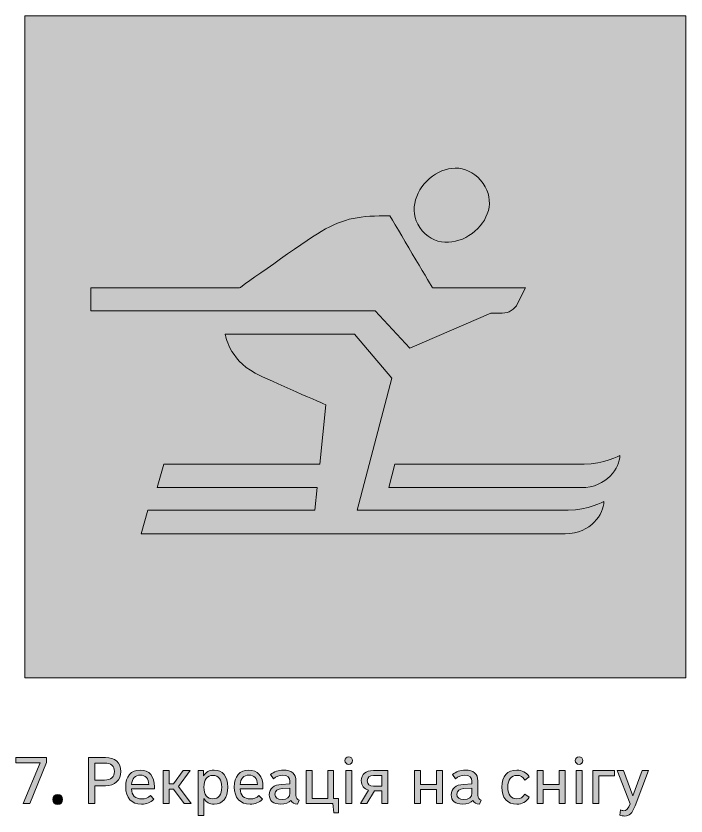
# Model space of a CAD drawing. Header units: millimetres. Extents: x -1334 to 1514, y -1037 to 10.
# Drawn here: x -507.6 to -406.3, y -110.9 to 10 of the extents above; entities that cross this region are included whole.
import ezdxf

# ---------------------------------------------------------------- set-up
doc = ezdxf.new("R2010")
doc.units = ezdxf.units.MM
doc.header["$MEASUREMENT"] = 0
doc.layers.add('bg', color=7, linetype='Continuous', lineweight=0)
doc.layers.add('icons', color=7, linetype='Continuous', lineweight=0)

# ---------------------------------------------------------------- blocks, each defined once
blk = doc.blocks.new('Block_40')
at = {"layer": 'icons', "true_color": 0x231f20, "transparency": 33554687}
h = blk.add_hatch(color=250, dxfattribs=at)
h.dxf.hatch_style = 2
edge = h.paths.add_edge_path()
edge.add_spline(control_points=[(-505.55, -109.01), (-505.55, -109.01), (-506.52, -109.01), (-506.52, -109.01), (-506.52, -109.01), (-503.97, -102.83), (-503.97, -102.83), (-503.97, -102.83), (-507.63, -102.83), (-507.63, -102.83), (-507.63, -102.83), (-507.63, -102.03), (-507.63, -102.03), (-507.63, -102.03), (-502.99, -102.03), (-502.99, -102.03), (-502.99, -102.03), (-502.99, -102.81), (-502.99, -102.81), (-502.99, -102.81), (-505.55, -109.01), (-505.55, -109.01)], knot_values=[0, 0, 0, 0, 1, 1, 1, 2, 2, 2, 3, 3, 3, 4, 4, 4, 5, 5, 5, 6, 6, 6, 7, 7, 7, 7], degree=3, periodic=0)
h = blk.add_hatch(color=250, dxfattribs=at)
h.dxf.hatch_style = 2
edge = h.paths.add_edge_path()
edge.add_spline(control_points=[(-494.23, -102.88), (-494.23, -102.88), (-495.71, -102.88), (-495.71, -102.88), (-495.71, -102.88), (-495.71, -105.46), (-495.71, -105.46), (-495.71, -105.46), (-494.22, -105.46), (-494.22, -105.46), (-493.26, -105.46), (-492.73, -104.99), (-492.73, -104.15), (-492.73, -103.33), (-493.26, -102.88), (-494.23, -102.88)], knot_values=[0, 0, 0, 0, 1, 1, 1, 2, 2, 2, 3, 3, 3, 4, 4, 4, 5, 5, 5, 5], degree=3, periodic=0)
edge = h.paths.add_edge_path()
edge.add_spline(control_points=[(-495.71, -109.01), (-495.71, -109.01), (-496.66, -109.01), (-496.66, -109.01), (-496.66, -109.01), (-496.66, -102.03), (-496.66, -102.03), (-496.66, -102.03), (-494.1, -102.03), (-494.1, -102.03), (-492.67, -102.03), (-491.77, -102.85), (-491.77, -104.15), (-491.77, -105.47), (-492.68, -106.31), (-494.1, -106.31), (-494.1, -106.31), (-495.71, -106.31), (-495.71, -106.31), (-495.71, -106.31), (-495.71, -109.01), (-495.71, -109.01)], knot_values=[0, 0, 0, 0, 1, 1, 1, 2, 2, 2, 3, 3, 3, 4, 4, 4, 5, 5, 5, 6, 6, 6, 7, 7, 7, 7], degree=3, periodic=0)
h = blk.add_hatch(color=250, dxfattribs=at)
h.dxf.hatch_style = 2
edge = h.paths.add_edge_path()
edge.add_spline(control_points=[(-456.86, -109.01), (-456.86, -109.01), (-457.75, -109.01), (-457.75, -109.01), (-457.75, -109.01), (-457.75, -104.02), (-457.75, -104.02), (-457.75, -104.02), (-456.86, -104.02), (-456.86, -104.02), (-456.86, -104.02), (-456.86, -109.01), (-456.86, -109.01)], knot_values=[0, 0, 0, 0, 1, 1, 1, 2, 2, 2, 3, 3, 3, 4, 4, 4, 4], degree=3, periodic=0)
edge = h.paths.add_edge_path()
edge.add_spline(control_points=[(-457.3, -101.93), (-456.98, -101.93), (-456.74, -102.17), (-456.74, -102.5), (-456.74, -102.83), (-456.98, -103.08), (-457.3, -103.08), (-457.63, -103.08), (-457.88, -102.83), (-457.88, -102.5), (-457.88, -102.17), (-457.63, -101.93), (-457.3, -101.93)], knot_values=[0, 0, 0, 0, 1, 1, 1, 2, 2, 2, 3, 3, 3, 4, 4, 4, 4], degree=3, periodic=0)
h = blk.add_hatch(color=250, dxfattribs=at)
h.dxf.hatch_style = 2
edge = h.paths.add_edge_path()
edge.add_spline(control_points=[(-422.02, -109.01), (-422.02, -109.01), (-422.92, -109.01), (-422.92, -109.01), (-422.92, -109.01), (-422.92, -104.02), (-422.92, -104.02), (-422.92, -104.02), (-422.02, -104.02), (-422.02, -104.02), (-422.02, -104.02), (-422.02, -109.01), (-422.02, -109.01)], knot_values=[0, 0, 0, 0, 1, 1, 1, 2, 2, 2, 3, 3, 3, 4, 4, 4, 4], degree=3, periodic=0)
edge = h.paths.add_edge_path()
edge.add_spline(control_points=[(-422.47, -101.93), (-422.14, -101.93), (-421.9, -102.17), (-421.9, -102.5), (-421.9, -102.83), (-422.14, -103.08), (-422.47, -103.08), (-422.8, -103.08), (-423.04, -102.83), (-423.04, -102.5), (-423.04, -102.17), (-422.8, -101.93), (-422.47, -101.93)], knot_values=[0, 0, 0, 0, 1, 1, 1, 2, 2, 2, 3, 3, 3, 4, 4, 4, 4], degree=3, periodic=0)
h = blk.add_hatch(color=250, dxfattribs=at)
h.dxf.hatch_style = 2
edge = h.paths.add_edge_path()
edge.add_spline(control_points=[(-490.15, -106.13), (-490.15, -106.13), (-487.53, -106.13), (-487.53, -106.13), (-487.57, -105.21), (-488.04, -104.69), (-488.81, -104.69), (-489.6, -104.69), (-490.09, -105.21), (-490.15, -106.13)], knot_values=[0, 0, 0, 0, 1, 1, 1, 2, 2, 2, 3, 3, 3, 3], degree=3, periodic=0)
edge = h.paths.add_edge_path()
edge.add_spline(control_points=[(-491.04, -106.5), (-491.04, -104.9), (-490.22, -103.94), (-488.84, -103.94), (-487.47, -103.94), (-486.7, -104.87), (-486.7, -106.49), (-486.7, -106.49), (-486.7, -106.77), (-486.7, -106.77), (-486.7, -106.77), (-490.15, -106.77), (-490.15, -106.77), (-490.13, -107.76), (-489.56, -108.31), (-488.62, -108.31), (-488.12, -108.31), (-487.66, -108.14), (-487.31, -107.79), (-487.31, -107.79), (-486.78, -108.35), (-486.78, -108.35), (-487.27, -108.82), (-487.86, -109.09), (-488.65, -109.09), (-490.16, -109.09), (-491.04, -108.16), (-491.04, -106.5)], knot_values=[0, 0, 0, 0, 1, 1, 1, 2, 2, 2, 3, 3, 3, 4, 4, 4, 5, 5, 5, 6, 6, 6, 7, 7, 7, 8, 8, 8, 9, 9, 9, 9], degree=3, periodic=0)
h = blk.add_hatch(color=250, dxfattribs=at)
h.dxf.hatch_style = 2
edge = h.paths.add_edge_path()
edge.add_spline(control_points=[(-477.85, -104.74), (-478.72, -104.74), (-479.2, -105.36), (-479.2, -106.52), (-479.2, -107.66), (-478.72, -108.28), (-477.85, -108.28), (-476.99, -108.28), (-476.51, -107.66), (-476.51, -106.52), (-476.51, -105.37), (-476.99, -104.74), (-477.85, -104.74)], knot_values=[0, 0, 0, 0, 1, 1, 1, 2, 2, 2, 3, 3, 3, 4, 4, 4, 4], degree=3, periodic=0)
edge = h.paths.add_edge_path()
edge.add_spline(control_points=[(-477.67, -103.94), (-476.37, -103.94), (-475.61, -104.88), (-475.61, -106.52), (-475.61, -108.15), (-476.36, -109.09), (-477.67, -109.09), (-478.37, -109.09), (-478.89, -108.8), (-479.2, -108.26), (-479.2, -108.26), (-479.2, -110.8), (-479.2, -110.8), (-479.2, -110.8), (-480.09, -110.8), (-480.09, -110.8), (-480.09, -110.8), (-480.09, -104.02), (-480.09, -104.02), (-480.09, -104.02), (-479.25, -104.02), (-479.25, -104.02), (-479.25, -104.02), (-479.25, -104.82), (-479.25, -104.82), (-478.94, -104.25), (-478.4, -103.94), (-477.67, -103.94)], knot_values=[0, 0, 0, 0, 1, 1, 1, 2, 2, 2, 3, 3, 3, 4, 4, 4, 5, 5, 5, 6, 6, 6, 7, 7, 7, 8, 8, 8, 9, 9, 9, 9], degree=3, periodic=0)
h = blk.add_hatch(color=250, dxfattribs=at)
h.dxf.hatch_style = 2
edge = h.paths.add_edge_path()
edge.add_spline(control_points=[(-473.73, -106.13), (-473.73, -106.13), (-471.11, -106.13), (-471.11, -106.13), (-471.15, -105.21), (-471.61, -104.69), (-472.39, -104.69), (-473.18, -104.69), (-473.67, -105.21), (-473.73, -106.13)], knot_values=[0, 0, 0, 0, 1, 1, 1, 2, 2, 2, 3, 3, 3, 3], degree=3, periodic=0)
edge = h.paths.add_edge_path()
edge.add_spline(control_points=[(-474.61, -106.5), (-474.61, -104.9), (-473.8, -103.94), (-472.42, -103.94), (-471.05, -103.94), (-470.28, -104.87), (-470.28, -106.49), (-470.28, -106.49), (-470.28, -106.77), (-470.28, -106.77), (-470.28, -106.77), (-473.73, -106.77), (-473.73, -106.77), (-473.71, -107.76), (-473.14, -108.31), (-472.2, -108.31), (-471.69, -108.31), (-471.24, -108.14), (-470.89, -107.79), (-470.89, -107.79), (-470.36, -108.35), (-470.36, -108.35), (-470.85, -108.82), (-471.44, -109.09), (-472.23, -109.09), (-473.74, -109.09), (-474.61, -108.16), (-474.61, -106.5)], knot_values=[0, 0, 0, 0, 1, 1, 1, 2, 2, 2, 3, 3, 3, 4, 4, 4, 5, 5, 5, 6, 6, 6, 7, 7, 7, 8, 8, 8, 9, 9, 9, 9], degree=3, periodic=0)
h = blk.add_hatch(color=250, dxfattribs=at)
h.dxf.hatch_style = 2
edge = h.paths.add_edge_path()
edge.add_spline(control_points=[(-467.39, -106.73), (-468.08, -106.76), (-468.47, -107.08), (-468.47, -107.59), (-468.47, -108.1), (-468.1, -108.38), (-467.39, -108.38), (-466.63, -108.38), (-466.19, -108.05), (-466.19, -107.44), (-466.19, -107.44), (-466.19, -106.68), (-466.19, -106.68), (-466.19, -106.68), (-467.39, -106.73), (-467.39, -106.73)], knot_values=[0, 0, 0, 0, 1, 1, 1, 2, 2, 2, 3, 3, 3, 4, 4, 4, 5, 5, 5, 5], degree=3, periodic=0)
edge = h.paths.add_edge_path()
edge.add_spline(control_points=[(-469.14, -104.63), (-468.6, -104.18), (-467.96, -103.94), (-467.18, -103.94), (-465.95, -103.94), (-465.3, -104.52), (-465.3, -105.59), (-465.3, -105.59), (-465.3, -107.75), (-465.3, -107.75), (-465.3, -108.16), (-465.11, -108.42), (-464.78, -108.48), (-464.78, -108.48), (-465.05, -109.08), (-465.05, -109.08), (-465.54, -109.08), (-465.89, -108.88), (-466.06, -108.52), (-466.33, -108.87), (-466.91, -109.09), (-467.6, -109.09), (-468.7, -109.09), (-469.32, -108.56), (-469.32, -107.68), (-469.32, -106.74), (-468.63, -106.16), (-467.47, -106.1), (-467.47, -106.1), (-466.19, -106.03), (-466.19, -106.03), (-466.19, -106.03), (-466.19, -105.62), (-466.19, -105.62), (-466.19, -105.05), (-466.57, -104.72), (-467.26, -104.72), (-467.79, -104.72), (-468.29, -104.9), (-468.67, -105.24), (-468.67, -105.24), (-469.14, -104.63), (-469.14, -104.63)], knot_values=[0, 0, 0, 0, 1, 1, 1, 2, 2, 2, 3, 3, 3, 4, 4, 4, 5, 5, 5, 6, 6, 6, 7, 7, 7, 8, 8, 8, 9, 9, 9, 10, 10, 10, 11, 11, 11, 12, 12, 12, 13, 13, 13, 14, 14, 14, 14], degree=3, periodic=0)
h = blk.add_hatch(color=250, dxfattribs=at)
h.dxf.hatch_style = 2
edge = h.paths.add_edge_path()
edge.add_spline(control_points=[(-439.88, -106.73), (-440.56, -106.76), (-440.95, -107.08), (-440.95, -107.59), (-440.95, -108.1), (-440.58, -108.38), (-439.88, -108.38), (-439.12, -108.38), (-438.68, -108.05), (-438.68, -107.44), (-438.68, -107.44), (-438.68, -106.68), (-438.68, -106.68), (-438.68, -106.68), (-439.88, -106.73), (-439.88, -106.73)], knot_values=[0, 0, 0, 0, 1, 1, 1, 2, 2, 2, 3, 3, 3, 4, 4, 4, 5, 5, 5, 5], degree=3, periodic=0)
edge = h.paths.add_edge_path()
edge.add_spline(control_points=[(-441.63, -104.63), (-441.09, -104.18), (-440.44, -103.94), (-439.67, -103.94), (-438.44, -103.94), (-437.78, -104.52), (-437.78, -105.59), (-437.78, -105.59), (-437.78, -107.75), (-437.78, -107.75), (-437.78, -108.16), (-437.59, -108.42), (-437.27, -108.48), (-437.27, -108.48), (-437.53, -109.08), (-437.53, -109.08), (-438.02, -109.08), (-438.37, -108.88), (-438.55, -108.52), (-438.82, -108.87), (-439.4, -109.09), (-440.09, -109.09), (-441.19, -109.09), (-441.81, -108.56), (-441.81, -107.68), (-441.81, -106.74), (-441.12, -106.16), (-439.96, -106.1), (-439.96, -106.1), (-438.68, -106.03), (-438.68, -106.03), (-438.68, -106.03), (-438.68, -105.62), (-438.68, -105.62), (-438.68, -105.05), (-439.06, -104.72), (-439.75, -104.72), (-440.27, -104.72), (-440.77, -104.9), (-441.16, -105.24), (-441.16, -105.24), (-441.63, -104.63), (-441.63, -104.63)], knot_values=[0, 0, 0, 0, 1, 1, 1, 2, 2, 2, 3, 3, 3, 4, 4, 4, 5, 5, 5, 6, 6, 6, 7, 7, 7, 8, 8, 8, 9, 9, 9, 10, 10, 10, 11, 11, 11, 12, 12, 12, 13, 13, 13, 14, 14, 14, 14], degree=3, periodic=0)
h = blk.add_hatch(color=250, dxfattribs=at)
h.dxf.hatch_style = 2
edge = h.paths.add_edge_path()
edge.add_spline(control_points=[(-433.26, -106.52), (-433.26, -107.64), (-432.74, -108.29), (-431.86, -108.29), (-431.35, -108.29), (-430.98, -108.06), (-430.69, -107.58), (-430.69, -107.58), (-430.02, -108.05), (-430.02, -108.05), (-430.46, -108.75), (-431.06, -109.09), (-431.9, -109.09), (-433.34, -109.09), (-434.16, -108.14), (-434.16, -106.52), (-434.16, -104.88), (-433.33, -103.94), (-431.9, -103.94), (-431.07, -103.94), (-430.46, -104.27), (-430.02, -104.97), (-430.02, -104.97), (-430.69, -105.45), (-430.69, -105.45), (-430.97, -104.97), (-431.35, -104.74), (-431.86, -104.74), (-432.75, -104.74), (-433.26, -105.39), (-433.26, -106.52)], knot_values=[0, 0, 0, 0, 1, 1, 1, 2, 2, 2, 3, 3, 3, 4, 4, 4, 5, 5, 5, 6, 6, 6, 7, 7, 7, 8, 8, 8, 9, 9, 9, 10, 10, 10, 10], degree=3, periodic=0)
h = blk.add_hatch(color=250, dxfattribs=at)
h.dxf.hatch_style = 2
edge = h.paths.add_edge_path()
edge.add_spline(control_points=[(-484.48, -106.84), (-484.48, -106.84), (-484.48, -109.01), (-484.48, -109.01), (-484.48, -109.01), (-485.38, -109.01), (-485.38, -109.01), (-485.38, -109.01), (-485.38, -104.02), (-485.38, -104.02), (-485.38, -104.02), (-484.48, -104.02), (-484.48, -104.02), (-484.48, -104.02), (-484.48, -106.03), (-484.48, -106.03), (-484.48, -106.03), (-483.81, -106.03), (-483.81, -106.03), (-483.81, -106.03), (-482.35, -104.02), (-482.35, -104.02), (-482.35, -104.02), (-481.29, -104.02), (-481.29, -104.02), (-481.29, -104.02), (-483.07, -106.44), (-483.07, -106.44), (-483.07, -106.44), (-481.15, -109.01), (-481.15, -109.01), (-481.15, -109.01), (-482.21, -109.01), (-482.21, -109.01), (-482.21, -109.01), (-483.81, -106.84), (-483.81, -106.84), (-483.81, -106.84), (-484.48, -106.84), (-484.48, -106.84)], knot_values=[0, 0, 0, 0, 1, 1, 1, 2, 2, 2, 3, 3, 3, 4, 4, 4, 5, 5, 5, 6, 6, 6, 7, 7, 7, 8, 8, 8, 9, 9, 9, 10, 10, 10, 11, 11, 11, 12, 12, 12, 13, 13, 13, 13], degree=3, periodic=0)
h = blk.add_hatch(color=250, dxfattribs=at)
h.dxf.hatch_style = 2
edge = h.paths.add_edge_path()
edge.add_spline(control_points=[(-459.55, -110.4), (-459.55, -110.4), (-459.7, -109.01), (-459.7, -109.01), (-459.7, -109.01), (-463.73, -109.01), (-463.73, -109.01), (-463.73, -109.01), (-463.73, -104.02), (-463.73, -104.02), (-463.73, -104.02), (-462.84, -104.02), (-462.84, -104.02), (-462.84, -104.02), (-462.84, -108.23), (-462.84, -108.23), (-462.84, -108.23), (-460.49, -108.23), (-460.49, -108.23), (-460.49, -108.23), (-460.49, -104.02), (-460.49, -104.02), (-460.49, -104.02), (-459.6, -104.02), (-459.6, -104.02), (-459.6, -104.02), (-459.6, -108.23), (-459.6, -108.23), (-459.6, -108.23), (-458.85, -108.23), (-458.85, -108.23), (-458.85, -108.23), (-458.85, -110.4), (-458.85, -110.4), (-458.85, -110.4), (-459.55, -110.4), (-459.55, -110.4)], knot_values=[0, 0, 0, 0, 1, 1, 1, 2, 2, 2, 3, 3, 3, 4, 4, 4, 5, 5, 5, 6, 6, 6, 7, 7, 7, 8, 8, 8, 9, 9, 9, 10, 10, 10, 11, 11, 11, 12, 12, 12, 12], degree=3, periodic=0)
h = blk.add_hatch(color=250, dxfattribs=at)
h.dxf.hatch_style = 2
edge = h.paths.add_edge_path()
edge.add_spline(control_points=[(-452.29, -104.77), (-452.29, -104.77), (-453.58, -104.77), (-453.58, -104.77), (-454.18, -104.77), (-454.5, -105.06), (-454.5, -105.56), (-454.5, -106.08), (-454.18, -106.37), (-453.58, -106.37), (-453.58, -106.37), (-452.29, -106.37), (-452.29, -106.37), (-452.29, -106.37), (-452.29, -104.77), (-452.29, -104.77)], knot_values=[0, 0, 0, 0, 1, 1, 1, 2, 2, 2, 3, 3, 3, 4, 4, 4, 5, 5, 5, 5], degree=3, periodic=0)
edge = h.paths.add_edge_path()
edge.add_spline(control_points=[(-454.3, -106.98), (-455.01, -106.79), (-455.4, -106.29), (-455.4, -105.54), (-455.4, -104.57), (-454.74, -104.02), (-453.58, -104.02), (-453.58, -104.02), (-451.4, -104.02), (-451.4, -104.02), (-451.4, -104.02), (-451.4, -109.01), (-451.4, -109.01), (-451.4, -109.01), (-452.29, -109.01), (-452.29, -109.01), (-452.29, -109.01), (-452.29, -107.06), (-452.29, -107.06), (-452.29, -107.06), (-453.41, -107.06), (-453.41, -107.06), (-453.41, -107.06), (-454.55, -109.01), (-454.55, -109.01), (-454.55, -109.01), (-455.53, -109.01), (-455.53, -109.01), (-455.53, -109.01), (-454.3, -106.98), (-454.3, -106.98)], knot_values=[0, 0, 0, 0, 1, 1, 1, 2, 2, 2, 3, 3, 3, 4, 4, 4, 5, 5, 5, 6, 6, 6, 7, 7, 7, 8, 8, 8, 9, 9, 9, 10, 10, 10, 10], degree=3, periodic=0)
h = blk.add_hatch(color=250, dxfattribs=at)
h.dxf.hatch_style = 2
edge = h.paths.add_edge_path()
edge.add_spline(control_points=[(-446.45, -109.01), (-446.45, -109.01), (-447.35, -109.01), (-447.35, -109.01), (-447.35, -109.01), (-447.35, -104.02), (-447.35, -104.02), (-447.35, -104.02), (-446.45, -104.02), (-446.45, -104.02), (-446.45, -104.02), (-446.45, -106.1), (-446.45, -106.1), (-446.45, -106.1), (-444.01, -106.1), (-444.01, -106.1), (-444.01, -106.1), (-444.01, -104.02), (-444.01, -104.02), (-444.01, -104.02), (-443.12, -104.02), (-443.12, -104.02), (-443.12, -104.02), (-443.12, -109.01), (-443.12, -109.01), (-443.12, -109.01), (-444.01, -109.01), (-444.01, -109.01), (-444.01, -109.01), (-444.01, -106.86), (-444.01, -106.86), (-444.01, -106.86), (-446.45, -106.86), (-446.45, -106.86), (-446.45, -106.86), (-446.45, -109.01), (-446.45, -109.01)], knot_values=[0, 0, 0, 0, 1, 1, 1, 2, 2, 2, 3, 3, 3, 4, 4, 4, 5, 5, 5, 6, 6, 6, 7, 7, 7, 8, 8, 8, 9, 9, 9, 10, 10, 10, 11, 11, 11, 12, 12, 12, 12], degree=3, periodic=0)
h = blk.add_hatch(color=250, dxfattribs=at)
h.dxf.hatch_style = 2
edge = h.paths.add_edge_path()
edge.add_spline(control_points=[(-427.9, -109.01), (-427.9, -109.01), (-428.79, -109.01), (-428.79, -109.01), (-428.79, -109.01), (-428.79, -104.02), (-428.79, -104.02), (-428.79, -104.02), (-427.9, -104.02), (-427.9, -104.02), (-427.9, -104.02), (-427.9, -106.1), (-427.9, -106.1), (-427.9, -106.1), (-425.46, -106.1), (-425.46, -106.1), (-425.46, -106.1), (-425.46, -104.02), (-425.46, -104.02), (-425.46, -104.02), (-424.56, -104.02), (-424.56, -104.02), (-424.56, -104.02), (-424.56, -109.01), (-424.56, -109.01), (-424.56, -109.01), (-425.46, -109.01), (-425.46, -109.01), (-425.46, -109.01), (-425.46, -106.86), (-425.46, -106.86), (-425.46, -106.86), (-427.9, -106.86), (-427.9, -106.86), (-427.9, -106.86), (-427.9, -109.01), (-427.9, -109.01)], knot_values=[0, 0, 0, 0, 1, 1, 1, 2, 2, 2, 3, 3, 3, 4, 4, 4, 5, 5, 5, 6, 6, 6, 7, 7, 7, 8, 8, 8, 9, 9, 9, 10, 10, 10, 11, 11, 11, 12, 12, 12, 12], degree=3, periodic=0)
h = blk.add_hatch(color=250, dxfattribs=at)
h.dxf.hatch_style = 2
edge = h.paths.add_edge_path()
edge.add_spline(control_points=[(-420.37, -104.02), (-420.37, -104.02), (-417.13, -104.02), (-417.13, -104.02), (-417.13, -104.02), (-417.13, -104.79), (-417.13, -104.79), (-417.13, -104.79), (-419.48, -104.79), (-419.48, -104.79), (-419.48, -104.79), (-419.48, -109.01), (-419.48, -109.01), (-419.48, -109.01), (-420.37, -109.01), (-420.37, -109.01), (-420.37, -109.01), (-420.37, -104.02), (-420.37, -104.02)], knot_values=[0, 0, 0, 0, 1, 1, 1, 2, 2, 2, 3, 3, 3, 4, 4, 4, 5, 5, 5, 6, 6, 6, 6], degree=3, periodic=0)
h = blk.add_hatch(color=250, dxfattribs=at)
h.dxf.hatch_style = 2
edge = h.paths.add_edge_path()
edge.add_spline(control_points=[(-415.57, -110.88), (-415.82, -110.88), (-416.09, -110.83), (-416.31, -110.73), (-416.31, -110.73), (-416.2, -109.96), (-416.2, -109.96), (-416.05, -110.04), (-415.89, -110.08), (-415.72, -110.08), (-415.29, -110.08), (-415.03, -109.8), (-414.75, -109.03), (-414.75, -109.03), (-416.7, -104.02), (-416.7, -104.02), (-416.7, -104.02), (-415.75, -104.02), (-415.75, -104.02), (-415.75, -104.02), (-414.33, -107.81), (-414.33, -107.81), (-414.33, -107.81), (-412.91, -104.02), (-412.91, -104.02), (-412.91, -104.02), (-411.95, -104.02), (-411.95, -104.02), (-411.95, -104.02), (-414.01, -109.34), (-414.01, -109.34), (-414.46, -110.48), (-414.85, -110.88), (-415.57, -110.88)], knot_values=[0, 0, 0, 0, 1, 1, 1, 2, 2, 2, 3, 3, 3, 4, 4, 4, 5, 5, 5, 6, 6, 6, 7, 7, 7, 8, 8, 8, 9, 9, 9, 10, 10, 10, 11, 11, 11, 11], degree=3, periodic=0)
h = blk.add_hatch(color=250, dxfattribs=at)
h.dxf.hatch_style = 2
edge = h.paths.add_edge_path()
edge.add_spline(control_points=[(-501.31, -107.64), (-500.88, -107.64), (-500.57, -107.95), (-500.57, -108.38), (-500.57, -108.81), (-500.88, -109.13), (-501.31, -109.13), (-501.75, -109.13), (-502.05, -108.81), (-502.05, -108.38), (-502.05, -107.95), (-501.75, -107.64), (-501.31, -107.64)], knot_values=[0, 0, 0, 0, 1, 1, 1, 2, 2, 2, 3, 3, 3, 4, 4, 4, 4], degree=3, periodic=0)
at = {"layer": 'icons'}
for points, knots in [([(-505.55, -109.01), (-505.55, -109.01), (-506.52, -109.01), (-506.52, -109.01), (-506.52, -109.01), (-503.97, -102.83), (-503.97, -102.83), (-503.97, -102.83), (-507.63, -102.83), (-507.63, -102.83), (-507.63, -102.83), (-507.63, -102.03), (-507.63, -102.03), (-507.63, -102.03), (-502.99, -102.03), (-502.99, -102.03), (-502.99, -102.03), (-502.99, -102.81), (-502.99, -102.81), (-502.99, -102.81), (-505.55, -109.01), (-505.55, -109.01)], [0, 0, 0, 0, 1, 1, 1, 2, 2, 2, 3, 3, 3, 4, 4, 4, 5, 5, 5, 6, 6, 6, 7, 7, 7, 7]), ([(-495.71, -109.01), (-495.71, -109.01), (-496.66, -109.01), (-496.66, -109.01), (-496.66, -109.01), (-496.66, -102.03), (-496.66, -102.03), (-496.66, -102.03), (-494.1, -102.03), (-494.1, -102.03), (-492.67, -102.03), (-491.77, -102.85), (-491.77, -104.15), (-491.77, -105.47), (-492.68, -106.31), (-494.1, -106.31), (-494.1, -106.31), (-495.71, -106.31), (-495.71, -106.31), (-495.71, -106.31), (-495.71, -109.01), (-495.71, -109.01)], [0, 0, 0, 0, 1, 1, 1, 2, 2, 2, 3, 3, 3, 4, 4, 4, 5, 5, 5, 6, 6, 6, 7, 7, 7, 7]), ([(-457.3, -101.93), (-456.98, -101.93), (-456.74, -102.17), (-456.74, -102.5), (-456.74, -102.83), (-456.98, -103.08), (-457.3, -103.08), (-457.63, -103.08), (-457.88, -102.83), (-457.88, -102.5), (-457.88, -102.17), (-457.63, -101.93), (-457.3, -101.93)], [0, 0, 0, 0, 1, 1, 1, 2, 2, 2, 3, 3, 3, 4, 4, 4, 4]), ([(-422.47, -101.93), (-422.14, -101.93), (-421.9, -102.17), (-421.9, -102.5), (-421.9, -102.83), (-422.14, -103.08), (-422.47, -103.08), (-422.8, -103.08), (-423.04, -102.83), (-423.04, -102.5), (-423.04, -102.17), (-422.8, -101.93), (-422.47, -101.93)], [0, 0, 0, 0, 1, 1, 1, 2, 2, 2, 3, 3, 3, 4, 4, 4, 4]), ([(-494.23, -102.88), (-494.23, -102.88), (-495.71, -102.88), (-495.71, -102.88), (-495.71, -102.88), (-495.71, -105.46), (-495.71, -105.46), (-495.71, -105.46), (-494.22, -105.46), (-494.22, -105.46), (-493.26, -105.46), (-492.73, -104.99), (-492.73, -104.15), (-492.73, -103.33), (-493.26, -102.88), (-494.23, -102.88)], [0, 0, 0, 0, 1, 1, 1, 2, 2, 2, 3, 3, 3, 4, 4, 4, 5, 5, 5, 5]), ([(-491.04, -106.5), (-491.04, -104.9), (-490.22, -103.94), (-488.84, -103.94), (-487.47, -103.94), (-486.7, -104.87), (-486.7, -106.49), (-486.7, -106.49), (-486.7, -106.77), (-486.7, -106.77), (-486.7, -106.77), (-490.15, -106.77), (-490.15, -106.77), (-490.13, -107.76), (-489.56, -108.31), (-488.62, -108.31), (-488.12, -108.31), (-487.66, -108.14), (-487.31, -107.79), (-487.31, -107.79), (-486.78, -108.35), (-486.78, -108.35), (-487.27, -108.82), (-487.86, -109.09), (-488.65, -109.09), (-490.16, -109.09), (-491.04, -108.16), (-491.04, -106.5)], [0, 0, 0, 0, 1, 1, 1, 2, 2, 2, 3, 3, 3, 4, 4, 4, 5, 5, 5, 6, 6, 6, 7, 7, 7, 8, 8, 8, 9, 9, 9, 9]), ([(-477.67, -103.94), (-476.37, -103.94), (-475.61, -104.88), (-475.61, -106.52), (-475.61, -108.15), (-476.36, -109.09), (-477.67, -109.09), (-478.37, -109.09), (-478.89, -108.8), (-479.2, -108.26), (-479.2, -108.26), (-479.2, -110.8), (-479.2, -110.8), (-479.2, -110.8), (-480.09, -110.8), (-480.09, -110.8), (-480.09, -110.8), (-480.09, -104.02), (-480.09, -104.02), (-480.09, -104.02), (-479.25, -104.02), (-479.25, -104.02), (-479.25, -104.02), (-479.25, -104.82), (-479.25, -104.82), (-478.94, -104.25), (-478.4, -103.94), (-477.67, -103.94)], [0, 0, 0, 0, 1, 1, 1, 2, 2, 2, 3, 3, 3, 4, 4, 4, 5, 5, 5, 6, 6, 6, 7, 7, 7, 8, 8, 8, 9, 9, 9, 9]), ([(-474.61, -106.5), (-474.61, -104.9), (-473.8, -103.94), (-472.42, -103.94), (-471.05, -103.94), (-470.28, -104.87), (-470.28, -106.49), (-470.28, -106.49), (-470.28, -106.77), (-470.28, -106.77), (-470.28, -106.77), (-473.73, -106.77), (-473.73, -106.77), (-473.71, -107.76), (-473.14, -108.31), (-472.2, -108.31), (-471.69, -108.31), (-471.24, -108.14), (-470.89, -107.79), (-470.89, -107.79), (-470.36, -108.35), (-470.36, -108.35), (-470.85, -108.82), (-471.44, -109.09), (-472.23, -109.09), (-473.74, -109.09), (-474.61, -108.16), (-474.61, -106.5)], [0, 0, 0, 0, 1, 1, 1, 2, 2, 2, 3, 3, 3, 4, 4, 4, 5, 5, 5, 6, 6, 6, 7, 7, 7, 8, 8, 8, 9, 9, 9, 9]), ([(-469.14, -104.63), (-468.6, -104.18), (-467.96, -103.94), (-467.18, -103.94), (-465.95, -103.94), (-465.3, -104.52), (-465.3, -105.59), (-465.3, -105.59), (-465.3, -107.75), (-465.3, -107.75), (-465.3, -108.16), (-465.11, -108.42), (-464.78, -108.48), (-464.78, -108.48), (-465.05, -109.08), (-465.05, -109.08), (-465.54, -109.08), (-465.89, -108.88), (-466.06, -108.52), (-466.33, -108.87), (-466.91, -109.09), (-467.6, -109.09), (-468.7, -109.09), (-469.32, -108.56), (-469.32, -107.68), (-469.32, -106.74), (-468.63, -106.16), (-467.47, -106.1), (-467.47, -106.1), (-466.19, -106.03), (-466.19, -106.03), (-466.19, -106.03), (-466.19, -105.62), (-466.19, -105.62), (-466.19, -105.05), (-466.57, -104.72), (-467.26, -104.72), (-467.79, -104.72), (-468.29, -104.9), (-468.67, -105.24), (-468.67, -105.24), (-469.14, -104.63), (-469.14, -104.63)], [0, 0, 0, 0, 1, 1, 1, 2, 2, 2, 3, 3, 3, 4, 4, 4, 5, 5, 5, 6, 6, 6, 7, 7, 7, 8, 8, 8, 9, 9, 9, 10, 10, 10, 11, 11, 11, 12, 12, 12, 13, 13, 13, 14, 14, 14, 14]), ([(-441.63, -104.63), (-441.09, -104.18), (-440.44, -103.94), (-439.67, -103.94), (-438.44, -103.94), (-437.78, -104.52), (-437.78, -105.59), (-437.78, -105.59), (-437.78, -107.75), (-437.78, -107.75), (-437.78, -108.16), (-437.59, -108.42), (-437.27, -108.48), (-437.27, -108.48), (-437.53, -109.08), (-437.53, -109.08), (-438.02, -109.08), (-438.37, -108.88), (-438.55, -108.52), (-438.82, -108.87), (-439.4, -109.09), (-440.09, -109.09), (-441.19, -109.09), (-441.81, -108.56), (-441.81, -107.68), (-441.81, -106.74), (-441.12, -106.16), (-439.96, -106.1), (-439.96, -106.1), (-438.68, -106.03), (-438.68, -106.03), (-438.68, -106.03), (-438.68, -105.62), (-438.68, -105.62), (-438.68, -105.05), (-439.06, -104.72), (-439.75, -104.72), (-440.27, -104.72), (-440.77, -104.9), (-441.16, -105.24), (-441.16, -105.24), (-441.63, -104.63), (-441.63, -104.63)], [0, 0, 0, 0, 1, 1, 1, 2, 2, 2, 3, 3, 3, 4, 4, 4, 5, 5, 5, 6, 6, 6, 7, 7, 7, 8, 8, 8, 9, 9, 9, 10, 10, 10, 11, 11, 11, 12, 12, 12, 13, 13, 13, 14, 14, 14, 14]), ([(-433.26, -106.52), (-433.26, -107.64), (-432.74, -108.29), (-431.86, -108.29), (-431.35, -108.29), (-430.98, -108.06), (-430.69, -107.58), (-430.69, -107.58), (-430.02, -108.05), (-430.02, -108.05), (-430.46, -108.75), (-431.06, -109.09), (-431.9, -109.09), (-433.34, -109.09), (-434.16, -108.14), (-434.16, -106.52), (-434.16, -104.88), (-433.33, -103.94), (-431.9, -103.94), (-431.07, -103.94), (-430.46, -104.27), (-430.02, -104.97), (-430.02, -104.97), (-430.69, -105.45), (-430.69, -105.45), (-430.97, -104.97), (-431.35, -104.74), (-431.86, -104.74), (-432.75, -104.74), (-433.26, -105.39), (-433.26, -106.52)], [0, 0, 0, 0, 1, 1, 1, 2, 2, 2, 3, 3, 3, 4, 4, 4, 5, 5, 5, 6, 6, 6, 7, 7, 7, 8, 8, 8, 9, 9, 9, 10, 10, 10, 10]), ([(-490.15, -106.13), (-490.15, -106.13), (-487.53, -106.13), (-487.53, -106.13), (-487.57, -105.21), (-488.04, -104.69), (-488.81, -104.69), (-489.6, -104.69), (-490.09, -105.21), (-490.15, -106.13)], [0, 0, 0, 0, 1, 1, 1, 2, 2, 2, 3, 3, 3, 3]), ([(-484.48, -106.84), (-484.48, -106.84), (-484.48, -109.01), (-484.48, -109.01), (-484.48, -109.01), (-485.38, -109.01), (-485.38, -109.01), (-485.38, -109.01), (-485.38, -104.02), (-485.38, -104.02), (-485.38, -104.02), (-484.48, -104.02), (-484.48, -104.02), (-484.48, -104.02), (-484.48, -106.03), (-484.48, -106.03), (-484.48, -106.03), (-483.81, -106.03), (-483.81, -106.03), (-483.81, -106.03), (-482.35, -104.02), (-482.35, -104.02), (-482.35, -104.02), (-481.29, -104.02), (-481.29, -104.02), (-481.29, -104.02), (-483.07, -106.44), (-483.07, -106.44), (-483.07, -106.44), (-481.15, -109.01), (-481.15, -109.01), (-481.15, -109.01), (-482.21, -109.01), (-482.21, -109.01), (-482.21, -109.01), (-483.81, -106.84), (-483.81, -106.84), (-483.81, -106.84), (-484.48, -106.84), (-484.48, -106.84)], [0, 0, 0, 0, 1, 1, 1, 2, 2, 2, 3, 3, 3, 4, 4, 4, 5, 5, 5, 6, 6, 6, 7, 7, 7, 8, 8, 8, 9, 9, 9, 10, 10, 10, 11, 11, 11, 12, 12, 12, 13, 13, 13, 13]), ([(-477.85, -104.74), (-478.72, -104.74), (-479.2, -105.36), (-479.2, -106.52), (-479.2, -107.66), (-478.72, -108.28), (-477.85, -108.28), (-476.99, -108.28), (-476.51, -107.66), (-476.51, -106.52), (-476.51, -105.37), (-476.99, -104.74), (-477.85, -104.74)], [0, 0, 0, 0, 1, 1, 1, 2, 2, 2, 3, 3, 3, 4, 4, 4, 4]), ([(-473.73, -106.13), (-473.73, -106.13), (-471.11, -106.13), (-471.11, -106.13), (-471.15, -105.21), (-471.61, -104.69), (-472.39, -104.69), (-473.18, -104.69), (-473.67, -105.21), (-473.73, -106.13)], [0, 0, 0, 0, 1, 1, 1, 2, 2, 2, 3, 3, 3, 3]), ([(-459.55, -110.4), (-459.55, -110.4), (-459.7, -109.01), (-459.7, -109.01), (-459.7, -109.01), (-463.73, -109.01), (-463.73, -109.01), (-463.73, -109.01), (-463.73, -104.02), (-463.73, -104.02), (-463.73, -104.02), (-462.84, -104.02), (-462.84, -104.02), (-462.84, -104.02), (-462.84, -108.23), (-462.84, -108.23), (-462.84, -108.23), (-460.49, -108.23), (-460.49, -108.23), (-460.49, -108.23), (-460.49, -104.02), (-460.49, -104.02), (-460.49, -104.02), (-459.6, -104.02), (-459.6, -104.02), (-459.6, -104.02), (-459.6, -108.23), (-459.6, -108.23), (-459.6, -108.23), (-458.85, -108.23), (-458.85, -108.23), (-458.85, -108.23), (-458.85, -110.4), (-458.85, -110.4), (-458.85, -110.4), (-459.55, -110.4), (-459.55, -110.4)], [0, 0, 0, 0, 1, 1, 1, 2, 2, 2, 3, 3, 3, 4, 4, 4, 5, 5, 5, 6, 6, 6, 7, 7, 7, 8, 8, 8, 9, 9, 9, 10, 10, 10, 11, 11, 11, 12, 12, 12, 12]), ([(-456.86, -109.01), (-456.86, -109.01), (-457.75, -109.01), (-457.75, -109.01), (-457.75, -109.01), (-457.75, -104.02), (-457.75, -104.02), (-457.75, -104.02), (-456.86, -104.02), (-456.86, -104.02), (-456.86, -104.02), (-456.86, -109.01), (-456.86, -109.01)], [0, 0, 0, 0, 1, 1, 1, 2, 2, 2, 3, 3, 3, 4, 4, 4, 4]), ([(-454.3, -106.98), (-455.01, -106.79), (-455.4, -106.29), (-455.4, -105.54), (-455.4, -104.57), (-454.74, -104.02), (-453.58, -104.02), (-453.58, -104.02), (-451.4, -104.02), (-451.4, -104.02), (-451.4, -104.02), (-451.4, -109.01), (-451.4, -109.01), (-451.4, -109.01), (-452.29, -109.01), (-452.29, -109.01), (-452.29, -109.01), (-452.29, -107.06), (-452.29, -107.06), (-452.29, -107.06), (-453.41, -107.06), (-453.41, -107.06), (-453.41, -107.06), (-454.55, -109.01), (-454.55, -109.01), (-454.55, -109.01), (-455.53, -109.01), (-455.53, -109.01), (-455.53, -109.01), (-454.3, -106.98), (-454.3, -106.98)], [0, 0, 0, 0, 1, 1, 1, 2, 2, 2, 3, 3, 3, 4, 4, 4, 5, 5, 5, 6, 6, 6, 7, 7, 7, 8, 8, 8, 9, 9, 9, 10, 10, 10, 10]), ([(-452.29, -104.77), (-452.29, -104.77), (-453.58, -104.77), (-453.58, -104.77), (-454.18, -104.77), (-454.5, -105.06), (-454.5, -105.56), (-454.5, -106.08), (-454.18, -106.37), (-453.58, -106.37), (-453.58, -106.37), (-452.29, -106.37), (-452.29, -106.37), (-452.29, -106.37), (-452.29, -104.77), (-452.29, -104.77)], [0, 0, 0, 0, 1, 1, 1, 2, 2, 2, 3, 3, 3, 4, 4, 4, 5, 5, 5, 5]), ([(-446.45, -109.01), (-446.45, -109.01), (-447.35, -109.01), (-447.35, -109.01), (-447.35, -109.01), (-447.35, -104.02), (-447.35, -104.02), (-447.35, -104.02), (-446.45, -104.02), (-446.45, -104.02), (-446.45, -104.02), (-446.45, -106.1), (-446.45, -106.1), (-446.45, -106.1), (-444.01, -106.1), (-444.01, -106.1), (-444.01, -106.1), (-444.01, -104.02), (-444.01, -104.02), (-444.01, -104.02), (-443.12, -104.02), (-443.12, -104.02), (-443.12, -104.02), (-443.12, -109.01), (-443.12, -109.01), (-443.12, -109.01), (-444.01, -109.01), (-444.01, -109.01), (-444.01, -109.01), (-444.01, -106.86), (-444.01, -106.86), (-444.01, -106.86), (-446.45, -106.86), (-446.45, -106.86), (-446.45, -106.86), (-446.45, -109.01), (-446.45, -109.01)], [0, 0, 0, 0, 1, 1, 1, 2, 2, 2, 3, 3, 3, 4, 4, 4, 5, 5, 5, 6, 6, 6, 7, 7, 7, 8, 8, 8, 9, 9, 9, 10, 10, 10, 11, 11, 11, 12, 12, 12, 12]), ([(-427.9, -109.01), (-427.9, -109.01), (-428.79, -109.01), (-428.79, -109.01), (-428.79, -109.01), (-428.79, -104.02), (-428.79, -104.02), (-428.79, -104.02), (-427.9, -104.02), (-427.9, -104.02), (-427.9, -104.02), (-427.9, -106.1), (-427.9, -106.1), (-427.9, -106.1), (-425.46, -106.1), (-425.46, -106.1), (-425.46, -106.1), (-425.46, -104.02), (-425.46, -104.02), (-425.46, -104.02), (-424.56, -104.02), (-424.56, -104.02), (-424.56, -104.02), (-424.56, -109.01), (-424.56, -109.01), (-424.56, -109.01), (-425.46, -109.01), (-425.46, -109.01), (-425.46, -109.01), (-425.46, -106.86), (-425.46, -106.86), (-425.46, -106.86), (-427.9, -106.86), (-427.9, -106.86), (-427.9, -106.86), (-427.9, -109.01), (-427.9, -109.01)], [0, 0, 0, 0, 1, 1, 1, 2, 2, 2, 3, 3, 3, 4, 4, 4, 5, 5, 5, 6, 6, 6, 7, 7, 7, 8, 8, 8, 9, 9, 9, 10, 10, 10, 11, 11, 11, 12, 12, 12, 12]), ([(-422.02, -109.01), (-422.02, -109.01), (-422.92, -109.01), (-422.92, -109.01), (-422.92, -109.01), (-422.92, -104.02), (-422.92, -104.02), (-422.92, -104.02), (-422.02, -104.02), (-422.02, -104.02), (-422.02, -104.02), (-422.02, -109.01), (-422.02, -109.01)], [0, 0, 0, 0, 1, 1, 1, 2, 2, 2, 3, 3, 3, 4, 4, 4, 4]), ([(-420.37, -104.02), (-420.37, -104.02), (-417.13, -104.02), (-417.13, -104.02), (-417.13, -104.02), (-417.13, -104.79), (-417.13, -104.79), (-417.13, -104.79), (-419.48, -104.79), (-419.48, -104.79), (-419.48, -104.79), (-419.48, -109.01), (-419.48, -109.01), (-419.48, -109.01), (-420.37, -109.01), (-420.37, -109.01), (-420.37, -109.01), (-420.37, -104.02), (-420.37, -104.02)], [0, 0, 0, 0, 1, 1, 1, 2, 2, 2, 3, 3, 3, 4, 4, 4, 5, 5, 5, 6, 6, 6, 6]), ([(-415.57, -110.88), (-415.82, -110.88), (-416.09, -110.83), (-416.31, -110.73), (-416.31, -110.73), (-416.2, -109.96), (-416.2, -109.96), (-416.05, -110.04), (-415.89, -110.08), (-415.72, -110.08), (-415.29, -110.08), (-415.03, -109.8), (-414.75, -109.03), (-414.75, -109.03), (-416.7, -104.02), (-416.7, -104.02), (-416.7, -104.02), (-415.75, -104.02), (-415.75, -104.02), (-415.75, -104.02), (-414.33, -107.81), (-414.33, -107.81), (-414.33, -107.81), (-412.91, -104.02), (-412.91, -104.02), (-412.91, -104.02), (-411.95, -104.02), (-411.95, -104.02), (-411.95, -104.02), (-414.01, -109.34), (-414.01, -109.34), (-414.46, -110.48), (-414.85, -110.88), (-415.57, -110.88)], [0, 0, 0, 0, 1, 1, 1, 2, 2, 2, 3, 3, 3, 4, 4, 4, 5, 5, 5, 6, 6, 6, 7, 7, 7, 8, 8, 8, 9, 9, 9, 10, 10, 10, 11, 11, 11, 11]), ([(-467.39, -106.73), (-468.08, -106.76), (-468.47, -107.08), (-468.47, -107.59), (-468.47, -108.1), (-468.1, -108.38), (-467.39, -108.38), (-466.63, -108.38), (-466.19, -108.05), (-466.19, -107.44), (-466.19, -107.44), (-466.19, -106.68), (-466.19, -106.68), (-466.19, -106.68), (-467.39, -106.73), (-467.39, -106.73)], [0, 0, 0, 0, 1, 1, 1, 2, 2, 2, 3, 3, 3, 4, 4, 4, 5, 5, 5, 5]), ([(-439.88, -106.73), (-440.56, -106.76), (-440.95, -107.08), (-440.95, -107.59), (-440.95, -108.1), (-440.58, -108.38), (-439.88, -108.38), (-439.12, -108.38), (-438.68, -108.05), (-438.68, -107.44), (-438.68, -107.44), (-438.68, -106.68), (-438.68, -106.68), (-438.68, -106.68), (-439.88, -106.73), (-439.88, -106.73)], [0, 0, 0, 0, 1, 1, 1, 2, 2, 2, 3, 3, 3, 4, 4, 4, 5, 5, 5, 5]), ([(-501.31, -107.64), (-500.88, -107.64), (-500.57, -107.95), (-500.57, -108.38), (-500.57, -108.81), (-500.88, -109.13), (-501.31, -109.13), (-501.75, -109.13), (-502.05, -108.81), (-502.05, -108.38), (-502.05, -107.95), (-501.75, -107.64), (-501.31, -107.64)], [0, 0, 0, 0, 1, 1, 1, 2, 2, 2, 3, 3, 3, 4, 4, 4, 4])]:
    blk.add_open_spline(points, degree=3, knots=knots, dxfattribs=at)
blk = doc.blocks.new('Block_110')
at = {"layer": 'icons'}
for points, knots in [([(-438.21, -22.51), (-435.91, -20.51), (-435.14, -17.38), (-437.36, -14.82), (-439.57, -12.26), (-442.79, -12.58), (-445.09, -14.57), (-447.39, -16.57), (-448.39, -19.91), (-446.18, -22.46), (-443.96, -25.02), (-440.51, -24.5), (-438.21, -22.51)], [0, 0, 0, 0, 1, 1, 1, 2, 2, 2, 3, 3, 3, 4, 4, 4, 4]), ([(-448.07, -40.17), (-448.07, -40.17), (-435.83, -34.9), (-435.83, -34.9), (-435.83, -34.9), (-434.08, -34.9), (-434.08, -34.9), (-433.1, -34.9), (-432.2, -34.34), (-431.77, -33.46), (-431.77, -33.46), (-430.57, -31.05), (-430.57, -31.05), (-430.57, -31.05), (-444.64, -31.05), (-444.64, -31.05), (-444.64, -31.05), (-449.24, -23.4), (-451.08, -20.18), (-455.62, -20.18), (-457.93, -20.47), (-461.45, -22.55), (-464.18, -24.17), (-473.8, -31.08), (-473.8, -31.08), (-473.8, -31.08), (-496.3, -31.08), (-496.3, -31.08), (-496.3, -31.08), (-496.3, -34.56), (-496.3, -34.56), (-496.3, -34.56), (-453.32, -34.56), (-453.32, -34.56), (-453.32, -34.56), (-448.07, -40.17), (-448.07, -40.17)], [0, 0, 0, 0, 1, 1, 1, 2, 2, 2, 3, 3, 3, 4, 4, 4, 5, 5, 5, 6, 6, 6, 7, 7, 7, 8, 8, 8, 9, 9, 9, 10, 10, 10, 11, 11, 11, 12, 12, 12, 12]), ([(-456.03, -64.67), (-456.03, -64.67), (-450.81, -44.71), (-450.81, -44.71), (-450.81, -44.71), (-456.43, -38.1), (-456.43, -38.1), (-456.43, -38.1), (-475.98, -38.1), (-475.98, -38.1), (-475.98, -38.1), (-475.46, -41.83), (-471.46, -43.95), (-469.23, -45.14), (-460.75, -48.74), (-460.75, -48.74), (-460.75, -48.74), (-461.7, -57.72), (-461.7, -57.72), (-461.7, -57.72), (-485.29, -57.72), (-485.29, -57.72), (-485.29, -57.72), (-486.29, -61.26), (-486.29, -61.26), (-486.29, -61.26), (-462.08, -61.26), (-462.08, -61.26), (-462.08, -61.26), (-462.44, -64.67), (-462.44, -64.67), (-462.44, -64.67), (-487.7, -64.67), (-487.7, -64.67), (-487.7, -64.67), (-488.7, -68.22), (-488.7, -68.22), (-488.7, -68.22), (-462.81, -68.22), (-462.81, -68.22), (-462.81, -68.22), (-456.96, -68.22), (-456.96, -68.22), (-456.96, -68.22), (-424.55, -68.22), (-424.55, -68.22), (-420.66, -68.22), (-418.71, -65.19), (-418.71, -63.36), (-418.71, -63.36), (-421.19, -64.67), (-424.1, -64.67), (-424.1, -64.67), (-456.03, -64.67), (-456.03, -64.67)], [0, 0, 0, 0, 1, 1, 1, 2, 2, 2, 3, 3, 3, 4, 4, 4, 5, 5, 5, 6, 6, 6, 7, 7, 7, 8, 8, 8, 9, 9, 9, 10, 10, 10, 11, 11, 11, 12, 12, 12, 13, 13, 13, 14, 14, 14, 15, 15, 15, 16, 16, 16, 17, 17, 17, 18, 18, 18, 18]), ([(-421.69, -57.72), (-421.69, -57.72), (-450.31, -57.72), (-450.31, -57.72), (-450.31, -57.72), (-451.24, -61.26), (-451.24, -61.26), (-451.24, -61.26), (-422.14, -61.26), (-422.14, -61.26), (-418.25, -61.26), (-416.3, -58.23), (-416.3, -56.4), (-416.3, -56.4), (-418.77, -57.72), (-421.69, -57.72)], [0, 0, 0, 0, 1, 1, 1, 2, 2, 2, 3, 3, 3, 4, 4, 4, 5, 5, 5, 5])]:
    blk.add_open_spline(points, degree=3, knots=knots, dxfattribs=at)
blk = doc.blocks.new('Block_109')
at = {"layer": 'icons'}
blk.add_blockref('Block_110', (0, 0), dxfattribs=at)
blk = doc.blocks.new('Block_108')
at = {"layer": 'icons'}
blk.add_blockref('Block_109', (0, 0), dxfattribs=at)
blk = doc.blocks.new('Block_107')
at = {"layer": 'icons'}
blk.add_blockref('Block_108', (0, 0), dxfattribs=at)

msp = doc.modelspace()

# ---------------------------------------------------------------- hatches: boundary and pattern name
at = {"layer": 'bg', "true_color": 0x592d2c, "transparency": 33554687}
h = msp.add_hatch(color=29, dxfattribs=at)
h.dxf.hatch_style = 2
h.paths.add_polyline_path([(-406.3, -90), (-506.3, -90), (-506.3, 10), (-406.3, 10)])

# ---------------------------------------------------------------- linework, layer by layer
at = {"layer": 'bg'}
msp.add_lwpolyline([(-406.3, -90), (-506.3, -90), (-506.3, 10), (-406.3, 10)], close=True, dxfattribs=at)

# ---------------------------------------------------------------- block references
at = {"layer": 'icons'}
for name in ['Block_107', 'Block_40']:
    msp.add_blockref(name, (0, 0), dxfattribs=at)

doc.saveas('drawing.dxf')
